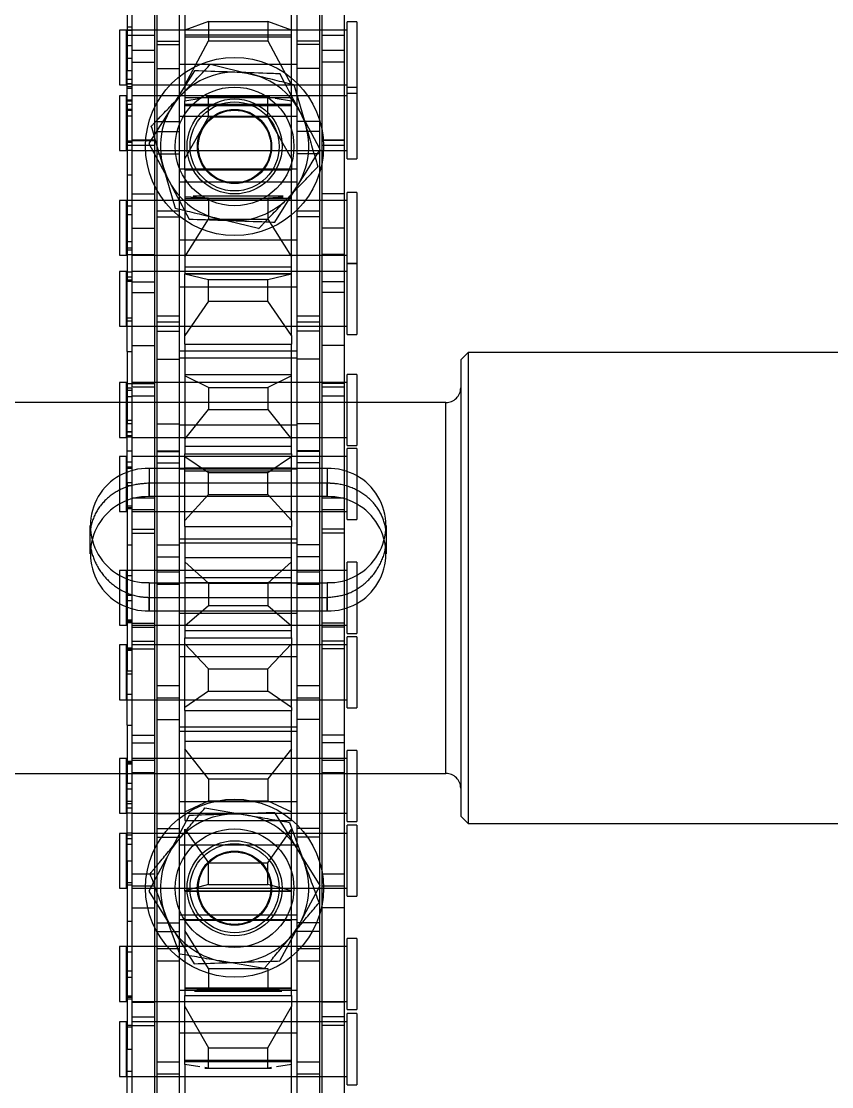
# Model space of a CAD drawing. Header units: metres. Extents: x 0 to 63075, y 0 to 44550.
# Drawn here: x 14120.7 to 14175.4, y 30878.7 to 30950.5 of the extents above; entities that cross this region are included whole.
import ezdxf

# ---------------------------------------------------------------- set-up
doc = ezdxf.new("R2010")
doc.units = ezdxf.units.M
doc.header["$LTSCALE"] = 75
doc.linetypes.add('HIDDEN2', pattern=[4.7625, 3.175, -1.5875])
for name, color, linetype in [('SDM', 7, 'Continuous'), ('SL1', 8, 'Continuous'), ('SL4', 4, 'Continuous'), ('ST1', 7, 'HIDDEN2')]:
    doc.layers.add(name, color=color, linetype=linetype)

# ---------------------------------------------------------------- blocks, each defined once
blk = doc.blocks.new('A$Cf5d57027')
at = {"layer": 'SL1'}
for radius, start, end in [(1221.5, 121.074746, 67.294357), (1158, 122.987753, 69.370009), (1150, 123.246853, 69.219881)]:
    blk.add_arc((6187.34, 9148.648), radius, start, end, dxfattribs=at)
blk = doc.blocks.new('A$Ca53c419a')
at = {"layer": 'SL4'}
for p, q in [((4491.285, 467.01), (4488.834, 465.486)), ((4541.68, 467.01), (4539.13, 465.656)), ((4496.378, 464.289), (4493.831, 465.65)), ((4546.574, 463.948), (4544.127, 465.479)), ((4486.572, 458.191), (4489.119, 456.83)), ((4536.376, 458.532), (4538.823, 457.001)), ((4491.665, 455.47), (4494.116, 456.994)), ((4541.27, 455.47), (4543.82, 456.824))]:
    blk.add_line(p, q, dxfattribs=at)
for centre, start, end in [((4491.475, 461.24), 61.88136, 121.88136), ((4541.475, 461.24), 57.96809, 117.96809), ((4491.475, 461.24), 121.88136, 181.88136), ((4491.475, 461.24), 1.88136, 61.88136), ((4541.475, 461.24), 117.96809, 177.96809), ((4541.475, 461.24), 357.96809, 57.96809), ((4491.475, 461.24), 181.88136, 241.88136), ((4491.475, 461.24), 301.88136, 1.88136), ((4541.475, 461.24), 177.96809, 237.96809), ((4541.475, 461.24), 297.96809, 357.96809), ((4491.475, 461.24), 241.88136, 301.88136), ((4541.475, 461.24), 237.96809, 297.96809)]:
    blk.add_arc(centre, 5, start, end, dxfattribs=at)
for points, knots in [([(4493.831, 465.65), (4493.771, 465.682), (4492.911, 466.142), (4492.069, 466.592), (4491.285, 467.01)], [0, 0, 0, 0, 0.070201, 1, 1, 1, 1]), ([(4544.127, 465.479), (4544.069, 465.515), (4543.243, 466.032), (4542.433, 466.539), (4541.68, 467.01)], [0, 0, 0, 0, 0.070201, 1, 1, 1, 1]), ([(4488.834, 465.486), (4488.776, 465.45), (4487.948, 464.935), (4487.137, 464.43), (4486.383, 463.961)], [0, 0, 0, 0, 0.0702006, 1, 1, 1, 1]), ([(4539.13, 465.656), (4539.07, 465.624), (4538.209, 465.167), (4537.365, 464.719), (4536.58, 464.302)], [0, 0, 0, 0, 0.070201, 1, 1, 1, 1]), ([(4486.383, 463.961), (4486.407, 463.23), (4486.438, 462.278), (4486.47, 461.302), (4486.478, 461.076)], [0, 0, 0, 0, 0.768151, 1, 1, 1, 1]), ([(4496.472, 461.404), (4496.465, 461.63), (4496.433, 462.607), (4496.402, 463.558), (4496.378, 464.289)], [0, 0, 0, 0, 0.231849, 1, 1, 1, 1]), ([(4536.58, 464.302), (4536.555, 463.571), (4536.521, 462.62), (4536.486, 461.644), (4536.478, 461.417)], [0, 0, 0, 0, 0.768151, 1, 1, 1, 1]), ([(4546.472, 461.063), (4546.48, 461.289), (4546.515, 462.265), (4546.548, 463.217), (4546.574, 463.948)], [0, 0, 0, 0, 0.231849, 1, 1, 1, 1]), ([(4486.478, 461.076), (4486.503, 460.305), (4486.535, 459.328), (4486.566, 458.389), (4486.572, 458.191)], [0, 0, 0, 0, 0.788999, 1, 1, 1, 1]), ([(4496.567, 458.519), (4496.561, 458.717), (4496.53, 459.657), (4496.498, 460.633), (4496.472, 461.404)], [0, 0, 0, 0, 0.211001, 1, 1, 1, 1]), ([(4536.478, 461.417), (4536.451, 460.647), (4536.416, 459.67), (4536.383, 458.731), (4536.376, 458.532)], [0, 0, 0, 0, 0.788999, 1, 1, 1, 1]), ([(4546.37, 458.178), (4546.377, 458.376), (4546.41, 459.315), (4546.445, 460.292), (4546.472, 461.063)], [0, 0, 0, 0, 0.2110008, 1, 1, 1, 1]), ([(4494.116, 456.994), (4494.174, 457.03), (4495.002, 457.545), (4495.813, 458.05), (4496.567, 458.519)], [0, 0, 0, 0, 0.070201, 1, 1, 1, 1]), ([(4543.82, 456.824), (4543.88, 456.856), (4544.741, 457.313), (4545.585, 457.761), (4546.37, 458.178)], [0, 0, 0, 0, 0.070201, 1, 1, 1, 1]), ([(4489.119, 456.83), (4489.179, 456.798), (4490.039, 456.338), (4490.881, 455.888), (4491.665, 455.47)], [0, 0, 0, 0, 0.070201, 1, 1, 1, 1]), ([(4538.823, 457.001), (4538.881, 456.965), (4539.707, 456.448), (4540.517, 455.941), (4541.27, 455.47)], [0, 0, 0, 0, 0.070201, 1, 1, 1, 1])]:
    blk.add_open_spline(points, degree=3, knots=knots, dxfattribs=at)
at = {"layer": 'ST1'}
for p, q in [((4499.213, 534.605), (4499.213, 447)), ((4524.213, 447), (4524.213, 534.605)), ((4515.107, 471), (4514.02, 471)), ((4515.921, 471), (4514.02, 471)), ((4482.472, 469), (4478.782, 469)), ((4478.782, 469), (4478.782, 468.526)), ((4482.472, 468.526), (4482.472, 469)), ((4483.848, 469), (4483.845, 469)), ((4483.845, 469), (4483.845, 468.526)), ((4487.535, 469), (4483.848, 469)), ((4487.535, 468.526), (4487.535, 469)), ((4495.172, 469), (4491.482, 469)), ((4491.482, 469), (4491.482, 468.526)), ((4495.172, 468.526), (4495.172, 469)), ((4496.526, 469), (4496.523, 469)), ((4496.523, 469), (4496.523, 468.526)), ((4500.213, 469), (4496.526, 469)), ((4500.213, 468.526), (4500.213, 469)), ((4507.872, 469), (4504.182, 469)), ((4504.182, 469), (4504.182, 468.526)), ((4507.872, 468.526), (4507.872, 469)), ((4509.209, 469), (4509.206, 469)), ((4509.206, 469), (4509.206, 468.526)), ((4512.896, 469), (4509.209, 469)), ((4512.896, 468.526), (4512.896, 469)), ((4520.568, 469), (4516.878, 469)), ((4516.878, 469), (4516.878, 468.526)), ((4520.568, 468.526), (4520.568, 469)), ((4525.555, 469), (4521.865, 469)), ((4521.865, 469), (4521.865, 468.526)), ((4525.555, 468.526), (4525.555, 469)), ((4533.042, 469), (4529.352, 469)), ((4529.352, 469), (4529.352, 468.526)), ((4533.042, 468.526), (4533.042, 469)), ((4537.828, 469), (4534.138, 469)), ((4534.138, 469), (4534.138, 468.526)), ((4537.828, 468.526), (4537.828, 469)), ((4544.89, 469), (4541.2, 469)), ((4541.2, 469), (4541.2, 468.526)), ((4544.89, 468.526), (4544.89, 469)), ((4549.322, 469), (4545.632, 469)), ((4545.632, 469), (4545.632, 468.526)), ((4549.322, 468.526), (4549.322, 469)), ((4477.075, 468.489), (4480.627, 468.489)), ((4478.782, 468.526), (4482.472, 468.526)), ((4478.782, 468.489), (4478.782, 466.637)), ((4479.151, 468.526), (4479.151, 468.157)), ((4480.627, 468.489), (4480.627, 468.157)), ((4493.327, 468.489), (4480.627, 468.489)), ((4482.103, 468.157), (4482.103, 468.526)), ((4482.246, 468.489), (4482.246, 468.157)), ((4483.845, 468.526), (4487.535, 468.526)), ((4484.022, 468.489), (4484.022, 468.157)), ((4484.125, 468.489), (4484.125, 468.157)), ((4484.214, 468.526), (4484.214, 468.157)), ((4485.482, 468.489), (4485.482, 468.157)), ((4485.898, 468.489), (4485.898, 468.157)), ((4487.166, 468.157), (4487.166, 468.526)), ((4487.535, 466.637), (4487.535, 468.489)), ((4489.242, 468.157), (4489.242, 468.489)), ((4491.482, 468.526), (4495.172, 468.526)), ((4491.708, 468.489), (4491.708, 468.157)), ((4491.851, 468.526), (4491.851, 468.157)), ((4493.327, 468.489), (4493.327, 468.157)), ((4493.327, 468.489), (4496.558, 468.489)), ((4494.434, 468.489), (4494.434, 468.157)), ((4494.803, 468.157), (4494.803, 468.526)), ((4495.065, 468.489), (4495.065, 468.157)), ((4495.218, 468.489), (4495.218, 468.157)), ((4496.523, 468.526), (4500.213, 468.526)), ((4496.558, 468.489), (4496.558, 468.157)), ((4496.558, 468.489), (4498.552, 468.489)), ((4496.892, 468.526), (4496.892, 468.157)), ((4497.186, 468.489), (4497.186, 468.157)), ((4497.339, 468.489), (4497.339, 468.157)), ((4498.184, 468.489), (4498.184, 468.157)), ((4498.552, 468.489), (4498.552, 468.157)), ((4502.475, 468.489), (4498.552, 468.489)), ((4499.844, 468.157), (4499.844, 468.526)), ((4499.939, 468.489), (4499.939, 468.157)), ((4500.031, 468.489), (4500.031, 468.157)), ((4502.475, 468.489), (4506.125, 468.489)), ((4502.475, 468.489), (4502.475, 468.157)), ((4504.182, 468.526), (4507.872, 468.526)), ((4504.182, 468.489), (4504.182, 466.637)), ((4504.551, 468.526), (4504.551, 468.157)), ((4505.93, 468.489), (4505.93, 468.157)), ((4506.125, 468.489), (4506.125, 468.157)), ((4518.82, 468.489), (4506.125, 468.489)), ((4507.503, 468.157), (4507.503, 468.526)), ((4507.622, 468.489), (4507.622, 468.157)), ((4507.67, 468.489), (4507.67, 468.157)), ((4509.206, 468.526), (4512.896, 468.526)), ((4509.388, 468.489), (4509.388, 468.157)), ((4509.48, 468.489), (4509.48, 468.157)), ((4509.575, 468.526), (4509.575, 468.157)), ((4510.867, 468.489), (4510.867, 468.157)), ((4511.235, 468.489), (4511.235, 468.157)), ((4512.527, 468.157), (4512.527, 468.526)), ((4512.896, 466.637), (4512.896, 468.489)), ((4514.603, 468.157), (4514.603, 468.489)), ((4516.878, 468.526), (4520.568, 468.526)), ((4517.08, 468.489), (4517.08, 468.157)), ((4517.129, 468.489), (4517.129, 468.157)), ((4517.247, 468.526), (4517.247, 468.157)), ((4518.625, 468.489), (4518.625, 468.157)), ((4518.82, 468.489), (4518.82, 468.157)), ((4518.82, 468.489), (4521.993, 468.489)), ((4519.789, 468.489), (4519.789, 468.157)), ((4519.87, 468.489), (4519.87, 468.157)), ((4520.199, 468.157), (4520.199, 468.526)), ((4520.208, 468.489), (4520.208, 468.157)), ((4520.967, 468.489), (4520.967, 468.157)), ((4521.865, 468.526), (4525.493, 468.526)), ((4521.912, 468.489), (4521.912, 468.157)), ((4521.993, 468.489), (4521.993, 468.157)), ((4521.993, 468.489), (4522.797, 468.489)), ((4522.234, 468.526), (4522.234, 468.157)), ((4522.261, 468.489), (4522.261, 468.157)), ((4522.797, 468.489), (4522.797, 468.157)), ((4527.645, 468.489), (4522.797, 468.489)), ((4523.02, 468.489), (4523.02, 468.157)), ((4524.623, 468.489), (4524.623, 468.157)), ((4525.047, 468.489), (4525.047, 468.157)), ((4525.186, 468.157), (4525.186, 468.526)), ((4525.493, 468.526), (4525.555, 468.526)), ((4525.502, 468.489), (4525.502, 468.157)), ((4527.645, 468.489), (4532.476, 468.489)), ((4527.645, 468.489), (4527.645, 468.157)), ((4529.352, 468.526), (4533.042, 468.526)), ((4529.352, 468.489), (4529.352, 466.637)), ((4529.721, 468.526), (4529.721, 468.157)), ((4529.918, 468.489), (4529.918, 468.157)), ((4532.389, 468.489), (4532.389, 468.157)), ((4532.476, 468.489), (4532.476, 468.157)), ((4544.324, 468.489), (4532.476, 468.489)), ((4532.673, 468.157), (4532.673, 468.526)), ((4533.026, 468.489), (4533.026, 468.157)), ((4534.138, 468.526), (4537.766, 468.526)), ((4534.191, 468.489), (4534.191, 468.157)), ((4534.507, 468.526), (4534.507, 468.157)), ((4534.646, 468.489), (4534.646, 468.157)), ((4535.07, 468.489), (4535.07, 468.157)), ((4536.896, 468.489), (4536.896, 468.157)), ((4537.459, 468.157), (4537.459, 468.526)), ((4537.766, 468.526), (4537.828, 468.526)), ((4537.828, 466.637), (4537.828, 468.489)), ((4539.535, 468.157), (4539.535, 468.489)), ((4541.2, 468.526), (4544.89, 468.526)), ((4541.216, 468.489), (4541.216, 468.157)), ((4541.569, 468.526), (4541.569, 468.157)), ((4541.766, 468.489), (4541.766, 468.157)), ((4541.853, 468.489), (4541.853, 468.157)), ((4543.546, 468.489), (4543.546, 468.157)), ((4543.925, 468.489), (4543.925, 468.157)), ((4543.989, 468.489), (4543.989, 468.157)), ((4544.324, 468.489), (4544.324, 468.157)), ((4544.324, 468.489), (4546.59, 468.489)), ((4544.521, 468.157), (4544.521, 468.526)), ((4544.609, 468.489), (4544.609, 468.157)), ((4545.416, 468.489), (4545.416, 468.157)), ((4545.527, 468.489), (4545.527, 468.157)), ((4545.632, 468.526), (4548.979, 468.526)), ((4545.702, 468.489), (4545.702, 468.157)), ((4545.719, 468.489), (4545.719, 468.157)), ((4546.001, 468.526), (4546.001, 468.157)), ((4546.59, 468.489), (4546.59, 468.157)), ((4550.334, 468.489), (4546.59, 468.489)), ((4547.431, 468.489), (4547.431, 468.157)), ((4548.282, 468.489), (4548.282, 468.157)), ((4548.953, 468.157), (4548.953, 468.526)), ((4548.979, 468.526), (4549.322, 468.526)), ((4549.309, 468.489), (4549.309, 468.157)), ((4549.322, 466.637), (4549.322, 468.489)), ((4549.538, 468.489), (4549.538, 468.157)), ((4483.802, 468.157), (4474.707, 468.157)), ((4478.782, 468.157), (4478.782, 453.659)), ((4482.228, 468.157), (4482.228, 466.637)), ((4482.472, 466.637), (4482.472, 468.157)), ((4482.472, 453.659), (4482.472, 468.157)), ((4482.812, 468.157), (4482.812, 466.637)), ((4483.802, 468.157), (4483.802, 466.637)), ((4490.152, 468.157), (4483.802, 468.157)), ((4483.845, 468.157), (4483.845, 466.637)), ((4483.845, 468.157), (4483.845, 453.659)), ((4487.535, 453.659), (4487.535, 468.157)), ((4490.152, 468.157), (4490.152, 466.637)), ((4499.247, 468.157), (4490.152, 468.157)), ((4491.482, 468.157), (4491.482, 466.637)), ((4491.482, 468.157), (4491.482, 453.659)), ((4491.61, 466.637), (4491.61, 468.157)), ((4492.448, 468.157), (4492.448, 466.637)), ((4495.172, 466.637), (4495.172, 468.157)), ((4495.172, 453.659), (4495.172, 468.157)), ((4496.523, 468.157), (4496.523, 466.637)), ((4496.523, 468.157), (4496.523, 453.659)), ((4500.211, 468.157), (4499.247, 468.157)), ((4499.247, 466.637), (4499.247, 468.157)), ((4509.338, 468.157), (4500.107, 468.157)), ((4500.107, 468.157), (4500.107, 466.637)), ((4500.213, 466.637), (4500.213, 468.157)), ((4500.213, 453.659), (4500.213, 468.157)), ((4501.28, 468.157), (4501.28, 466.637)), ((4501.797, 468.157), (4501.797, 466.637)), ((4504.182, 468.157), (4504.182, 453.659)), ((4507.622, 468.157), (4507.622, 466.637)), ((4507.872, 466.637), (4507.872, 468.157)), ((4507.872, 453.659), (4507.872, 468.157)), ((4508.139, 468.157), (4508.139, 466.637)), ((4509.064, 468.157), (4509.064, 466.637)), ((4509.206, 468.157), (4509.206, 466.637)), ((4509.206, 468.157), (4509.206, 453.659)), ((4509.338, 468.157), (4509.338, 466.637)), ((4515.686, 468.157), (4509.338, 468.157)), ((4512.896, 453.659), (4512.896, 468.157)), ((4515.412, 468.157), (4515.412, 466.637)), ((4515.686, 468.157), (4515.686, 466.637)), ((4524.643, 468.157), (4515.686, 468.157)), ((4516.878, 468.157), (4516.878, 466.637)), ((4516.878, 468.157), (4516.878, 453.659)), ((4516.971, 466.637), (4516.971, 468.157)), ((4517.79, 468.157), (4517.79, 466.637)), ((4520.568, 466.637), (4520.568, 468.157)), ((4520.568, 453.659), (4520.568, 468.157)), ((4521.865, 468.157), (4521.865, 466.637)), ((4521.865, 468.157), (4521.865, 453.659)), ((4525.186, 468.157), (4524.643, 468.157)), ((4524.643, 466.637), (4524.643, 468.157)), ((4535.958, 468.157), (4525.277, 468.157)), ((4525.277, 468.157), (4525.277, 466.637)), ((4525.494, 468.157), (4525.494, 466.637)), ((4525.555, 466.637), (4525.555, 468.157)), ((4525.555, 453.659), (4525.555, 468.157)), ((4528.063, 468.157), (4528.063, 466.637)), ((4529.352, 468.157), (4529.352, 453.659)), ((4531.631, 468.157), (4531.631, 466.637)), ((4532.359, 468.157), (4532.359, 466.637)), ((4533.042, 466.637), (4533.042, 468.157)), ((4533.042, 453.659), (4533.042, 468.157)), ((4534.138, 468.157), (4534.138, 466.637)), ((4534.138, 468.157), (4534.138, 453.659)), ((4534.199, 468.157), (4534.199, 466.637)), ((4535.958, 468.157), (4535.958, 466.637)), ((4541.882, 468.157), (4535.958, 468.157)), ((4537.828, 453.659), (4537.828, 468.157)), ((4538.283, 468.157), (4538.283, 466.637)), ((4541.2, 468.157), (4541.2, 466.637)), ((4541.2, 468.157), (4541.2, 453.659)), ((4541.557, 468.157), (4541.557, 466.637)), ((4541.882, 468.157), (4541.882, 466.637)), ((4548.965, 468.157), (4541.882, 468.157)), ((4541.903, 466.637), (4541.903, 468.157)), ((4544.89, 466.637), (4544.89, 468.157)), ((4544.89, 453.659), (4544.89, 468.157)), ((4545.632, 468.157), (4545.632, 466.637)), ((4545.632, 468.157), (4545.632, 453.659)), ((4547.164, 468.157), (4547.164, 466.637)), ((4547.966, 468.157), (4547.966, 466.637)), ((4548.965, 466.637), (4548.965, 468.157)), ((4559.579, 468.157), (4548.979, 468.157)), ((4549.322, 453.659), (4549.322, 468.157)), ((4510.171, 467), (4511.078, 467)), ((4510.171, 467), (4510.171, 455)), ((4512.071, 467), (4510.171, 467)), ((4511.078, 467), (4511.078, 455)), ((4512.071, 467), (4512.071, 455)), ((4517.87, 467), (4518.778, 467)), ((4517.87, 455), (4517.87, 467)), ((4519.771, 467), (4517.87, 467)), ((4518.778, 455), (4518.778, 467)), ((4519.771, 455), (4519.771, 467)), ((4483.802, 466.637), (4474.707, 466.637)), ((4486.547, 466.485), (4477.452, 466.485)), ((4478.782, 466.485), (4478.782, 464.965)), ((4478.932, 464.965), (4478.932, 466.485)), ((4479.77, 466.485), (4479.77, 464.965)), ((4482.472, 464.965), (4482.472, 466.485)), ((4490.152, 466.637), (4483.802, 466.637)), ((4483.845, 466.485), (4483.845, 464.965)), ((4487.407, 466.485), (4486.547, 466.485)), ((4486.547, 464.965), (4486.547, 466.485)), ((4496.502, 466.485), (4487.407, 466.485)), ((4487.407, 466.485), (4487.407, 464.965)), ((4487.535, 464.965), (4487.535, 466.485)), ((4488.567, 466.485), (4488.567, 464.965)), ((4489.152, 466.485), (4489.152, 464.965)), ((4499.247, 466.637), (4490.152, 466.637)), ((4491.482, 466.485), (4491.482, 464.965)), ((4494.906, 466.485), (4494.906, 464.965)), ((4495.172, 464.965), (4495.172, 466.485)), ((4495.491, 466.485), (4495.491, 464.965)), ((4496.502, 466.485), (4496.502, 464.965)), ((4502.852, 466.485), (4496.502, 466.485)), ((4496.523, 466.485), (4496.523, 464.965)), ((4500.107, 466.637), (4499.247, 466.637)), ((4509.338, 466.637), (4500.107, 466.637)), ((4500.213, 464.965), (4500.213, 466.485)), ((4502.852, 466.485), (4502.852, 464.965)), ((4511.947, 466.485), (4502.852, 466.485)), ((4504.182, 466.485), (4504.182, 464.965)), ((4504.288, 464.965), (4504.288, 466.485)), ((4505.131, 466.485), (4505.131, 464.965)), ((4507.872, 464.965), (4507.872, 466.485)), ((4509.206, 466.485), (4509.206, 464.965)), ((4515.686, 466.637), (4509.338, 466.637)), ((4512.803, 466.485), (4511.947, 466.485)), ((4511.947, 464.965), (4511.947, 466.485)), ((4522.779, 466.485), (4512.803, 466.485)), ((4512.803, 466.485), (4512.803, 464.965)), ((4512.896, 464.965), (4512.896, 466.485)), ((4513.814, 466.485), (4513.814, 464.965)), ((4514.617, 466.485), (4514.617, 464.965)), ((4524.643, 466.637), (4515.686, 466.637)), ((4516.878, 466.485), (4516.878, 464.965)), ((4520.144, 466.485), (4520.144, 464.965)), ((4520.568, 464.965), (4520.568, 466.485)), ((4520.903, 466.485), (4520.903, 464.965)), ((4520.947, 466.485), (4520.947, 464.965)), ((4521.865, 466.485), (4521.865, 464.965)), ((4522.779, 466.485), (4522.779, 464.965)), ((4529.016, 466.485), (4522.779, 466.485)), ((4525.277, 466.637), (4524.643, 466.637)), ((4535.958, 466.637), (4525.277, 466.637)), ((4525.555, 464.965), (4525.555, 466.485)), ((4527.14, 466.485), (4527.14, 464.965)), ((4529.016, 466.485), (4529.016, 464.965)), ((4537.117, 466.485), (4529.016, 466.485)), ((4529.352, 466.485), (4529.352, 464.965)), ((4529.63, 464.965), (4529.63, 466.485)), ((4530.063, 466.485), (4530.063, 464.965)), ((4533.042, 464.965), (4533.042, 466.485)), ((4534.138, 466.485), (4534.138, 464.965)), ((4541.882, 466.637), (4535.958, 466.637)), ((4536.731, 466.485), (4536.731, 464.965)), ((4537.117, 464.965), (4537.117, 466.485)), ((4548.358, 466.485), (4537.125, 466.485)), ((4537.125, 466.485), (4537.125, 464.965)), ((4537.828, 464.965), (4537.828, 466.485)), ((4540.983, 466.485), (4540.983, 464.965)), ((4541.2, 466.485), (4541.2, 464.965)), ((4548.965, 466.637), (4541.882, 466.637)), ((4542.478, 466.485), (4542.478, 464.965)), ((4543.152, 466.485), (4543.152, 464.965)), ((4544.89, 464.965), (4544.89, 466.485)), ((4545.632, 466.485), (4545.632, 464.965)), ((4546.729, 466.485), (4546.729, 464.965)), ((4548.358, 466.485), (4548.358, 464.965)), ((4553.778, 466.485), (4548.358, 466.485)), ((4548.573, 466.485), (4548.573, 464.965)), ((4559.579, 466.637), (4548.965, 466.637)), ((4549.322, 464.965), (4549.322, 466.485)), ((4487.037, 464.933), (4489.746, 465.931)), ((4537.299, 465.227), (4540.07, 466.038)), ((4486.547, 464.965), (4477.452, 464.965)), ((4478.782, 464.965), (4478.782, 457.035)), ((4481.73, 464.965), (4481.73, 457.035)), ((4482.472, 457.035), (4482.472, 464.965)), ((4483.845, 464.965), (4483.845, 457.035)), ((4484.587, 457.035), (4484.587, 464.965)), ((4487.407, 464.965), (4486.547, 464.965)), ((4496.502, 464.965), (4487.407, 464.965)), ((4487.535, 457.035), (4487.535, 464.965)), ((4489.367, 464.965), (4489.367, 457.035)), ((4489.65, 457.035), (4489.65, 464.965)), ((4491.482, 464.965), (4491.482, 457.035)), ((4494.408, 464.965), (4494.408, 457.035)), ((4495.172, 457.035), (4495.172, 464.965)), ((4502.852, 464.965), (4496.502, 464.965)), ((4496.523, 464.965), (4496.523, 457.035)), ((4497.287, 457.035), (4497.287, 464.965)), ((4500.213, 457.035), (4500.213, 464.965)), ((4502.067, 464.965), (4502.067, 457.035)), ((4502.328, 457.035), (4502.328, 464.965)), ((4511.947, 464.965), (4502.852, 464.965)), ((4504.182, 464.965), (4504.182, 457.035)), ((4507.091, 464.965), (4507.091, 457.035)), ((4507.872, 457.035), (4507.872, 464.965)), ((4509.206, 464.965), (4509.206, 457.035)), ((4509.987, 457.035), (4509.987, 464.965)), ((4512.89, 464.965), (4511.947, 464.965)), ((4522.779, 464.965), (4512.803, 464.965)), ((4512.896, 457.035), (4512.896, 464.965)), ((4514.763, 464.965), (4514.763, 457.035)), ((4515.011, 457.035), (4515.011, 464.965)), ((4516.878, 464.965), (4516.878, 457.035)), ((4519.75, 464.965), (4519.75, 457.035)), ((4520.568, 457.035), (4520.568, 464.965)), ((4521.865, 464.965), (4521.865, 457.035)), ((4522.683, 457.035), (4522.683, 464.965)), ((4529.016, 464.965), (4522.779, 464.965)), ((4525.555, 457.035), (4525.555, 464.965)), ((4527.237, 464.965), (4527.237, 457.035)), ((4527.67, 457.035), (4527.67, 464.965)), ((4537.117, 464.965), (4529.016, 464.965)), ((4529.352, 464.965), (4529.352, 457.035)), ((4532.023, 464.965), (4532.023, 457.035)), ((4533.042, 457.035), (4533.042, 464.965)), ((4534.138, 464.965), (4534.138, 457.035)), ((4535.157, 457.035), (4535.157, 464.965)), ((4548.358, 464.965), (4537.125, 464.965)), ((4537.828, 457.035), (4537.828, 464.965)), ((4539.085, 464.965), (4539.085, 457.035)), ((4539.943, 457.035), (4539.943, 464.965)), ((4541.2, 464.965), (4541.2, 457.035)), ((4543.517, 464.965), (4543.517, 457.035)), ((4544.89, 457.035), (4544.89, 464.965)), ((4545.632, 464.965), (4545.632, 457.035)), ((4547.005, 457.035), (4547.005, 464.965)), ((4553.778, 464.965), (4548.358, 464.965)), ((4549.322, 457.035), (4549.322, 464.965)), ((4479.591, 464.6), (4473.329, 464.6)), ((4479.441, 463.592), (4479.591, 464.6)), ((4479.591, 464.6), (4483.495, 464.6)), ((4479.801, 464.6), (4479.801, 457.4)), ((4479.868, 457.4), (4479.868, 464.6)), ((4483.495, 464.6), (4480.707, 463)), ((4483.495, 464.6), (4484.246, 464.6)), ((4484.246, 464.6), (4484.246, 457.4)), ((4491.287, 464.6), (4484.246, 464.6)), ((4484.535, 463.936), (4484.535, 458.064)), ((4484.594, 464.6), (4484.653, 463)), ((4484.714, 464.6), (4484.714, 457.4)), ((4484.736, 457.4), (4484.736, 464.6)), ((4486.054, 463), (4488.631, 464.6)), ((4489.31, 464.6), (4489.31, 457.4)), ((4491.287, 464.6), (4491.293, 464.6)), ((4491.287, 464.6), (4491.287, 457.4)), ((4491.735, 463), (4491.293, 464.6)), ((4491.293, 464.6), (4495.465, 464.6)), ((4491.296, 464.6), (4491.296, 457.4)), ((4495.465, 464.6), (4493.183, 463)), ((4496.046, 464.6), (4496.046, 457.4)), ((4503.447, 464.6), (4496.046, 464.6)), ((4496.542, 464.6), (4496.542, 457.4)), ((4496.631, 464.6), (4497.367, 463)), ((4498.841, 463), (4500.877, 464.6)), ((4499.213, 464.6), (4499.213, 457.4)), ((4501.378, 464.6), (4501.378, 457.4)), ((4503.447, 464.6), (4503.447, 457.4)), ((4503.447, 464.6), (4503.652, 464.6)), ((4504.76, 463), (4503.652, 464.6)), ((4503.652, 464.6), (4507.957, 464.6)), ((4507.957, 464.6), (4506.255, 463)), ((4507.957, 464.6), (4508.349, 464.6)), ((4508.349, 464.6), (4508.349, 457.4)), ((4515.864, 464.6), (4508.349, 464.6)), ((4508.858, 464.6), (4508.858, 457.4)), ((4509.152, 464.6), (4510.542, 463)), ((4511.078, 464.6), (4511.078, 457.4)), ((4512.042, 463), (4513.472, 464.6)), ((4512.085, 464.6), (4512.085, 457.4)), ((4512.393, 457.4), (4512.393, 464.6)), ((4513.778, 464.6), (4513.778, 457.4)), ((4515.864, 464.6), (4515.864, 457.4)), ((4515.864, 464.6), (4516.269, 464.6)), ((4518.009, 463), (4516.269, 464.6)), ((4516.269, 464.6), (4520.57, 464.6)), ((4518.778, 457.4), (4518.778, 464.6)), ((4520.57, 464.6), (4519.502, 463)), ((4519.612, 464.6), (4519.612, 457.4)), ((4519.784, 457.4), (4519.784, 464.6)), ((4519.794, 457.4), (4519.794, 464.6)), ((4520.57, 464.6), (4520.761, 464.6)), ((4520.761, 464.6), (4520.761, 457.4)), ((4528.147, 464.6), (4520.761, 464.6)), ((4521.266, 464.6), (4521.266, 457.4)), ((4521.755, 464.6), (4523.754, 463)), ((4524.213, 457.4), (4524.213, 464.6)), ((4525.232, 463), (4526.01, 464.6)), ((4526.112, 464.6), (4526.112, 457.4)), ((4528.147, 464.6), (4528.147, 457.4)), ((4528.147, 464.6), (4528.74, 464.6)), ((4531.055, 463), (4528.74, 464.6)), ((4528.74, 464.6), (4532.898, 464.6)), ((4532.898, 464.6), (4532.499, 463)), ((4532.882, 464.6), (4532.882, 457.4)), ((4532.898, 464.6), (4532.9, 464.6)), ((4539.902, 464.6), (4532.9, 464.6)), ((4532.9, 457.4), (4532.9, 464.6)), ((4533.366, 464.6), (4533.366, 457.4)), ((4534.035, 464.6), (4536.58, 463)), ((4537.965, 464.6), (4537.965, 457.4)), ((4537.982, 464.6), (4537.982, 457.4)), ((4537.987, 463), (4538.089, 464.6)), ((4538.132, 457.964), (4538.132, 464.036)), ((4539.902, 464.6), (4539.902, 457.4)), ((4539.902, 464.6), (4540.663, 464.6)), ((4543.48, 463), (4540.663, 464.6)), ((4540.663, 464.6), (4544.545, 464.6)), ((4544.247, 464.6), (4544.247, 457.4)), ((4544.322, 464.6), (4544.322, 457.4)), ((4544.545, 464.6), (4544.741, 463.49)), ((4550.751, 464.6), (4544.545, 464.6)), ((4544.771, 464.6), (4544.771, 457.4)), ((4545.598, 464.6), (4548.606, 463)), ((4548.861, 464.6), (4548.861, 457.4)), ((4549.009, 464.6), (4549.009, 457.4)), ((4549.898, 463), (4549.32, 464.6)), ((4479.344, 463.246), (4479.344, 458.754)), ((4479.352, 463), (4479.389, 463.246)), ((4496.892, 463.237), (4496.403, 460.392)), ((4479.352, 463), (4479.352, 459)), ((4479.352, 463), (4480.707, 463)), ((4480.707, 463), (4480.707, 459)), ((4484.653, 463), (4484.653, 459)), ((4486.054, 463), (4484.653, 463)), ((4486.054, 463), (4486.054, 459)), ((4491.735, 463), (4493.183, 463)), ((4491.735, 463), (4491.735, 459)), ((4493.183, 463), (4493.183, 459)), ((4498.841, 463), (4497.367, 463)), ((4497.367, 463), (4497.367, 459)), ((4498.841, 463), (4498.841, 459)), ((4504.76, 463), (4506.255, 463)), ((4504.76, 463), (4504.76, 459)), ((4506.255, 463), (4506.255, 459)), ((4512.042, 463), (4510.542, 463)), ((4510.542, 463), (4510.542, 459)), ((4512.042, 463), (4512.042, 459)), ((4518.009, 463), (4519.502, 463)), ((4518.009, 463), (4518.009, 459)), ((4519.502, 463), (4519.502, 459)), ((4523.754, 463), (4523.754, 459)), ((4525.232, 463), (4523.754, 463)), ((4525.232, 463), (4525.232, 459)), ((4531.055, 463), (4531.055, 459)), ((4531.055, 463), (4532.499, 463)), ((4532.499, 463), (4532.499, 459)), ((4536.58, 463), (4536.58, 459)), ((4537.987, 463), (4536.58, 463)), ((4537.987, 463), (4537.987, 459)), ((4543.48, 463), (4543.48, 459)), ((4543.48, 463), (4544.827, 463)), ((4544.802, 463.146), (4544.827, 463)), ((4544.827, 463), (4544.827, 459)), ((4544.83, 458.854), (4544.83, 463.146)), ((4547.016, 462.863), (4546.333, 460.058)), ((4548.606, 463), (4548.606, 459)), ((4549.898, 463), (4548.606, 463)), ((4549.898, 463), (4549.898, 459)), ((4486.058, 459.243), (4486.547, 462.088)), ((4535.934, 459.617), (4536.617, 462.422)), ((4479.389, 458.754), (4479.352, 459)), ((4479.352, 459), (4480.707, 459)), ((4480.707, 459), (4483.495, 457.4)), ((4484.653, 459), (4484.594, 457.4)), ((4486.054, 459), (4484.653, 459)), ((4491.293, 457.4), (4491.735, 459)), ((4491.735, 459), (4493.183, 459)), ((4493.183, 459), (4495.465, 457.4)), ((4497.367, 459), (4496.631, 457.4)), ((4498.841, 459), (4497.367, 459)), ((4500.877, 457.4), (4498.841, 459)), ((4503.652, 457.4), (4504.76, 459)), ((4504.76, 459), (4506.255, 459)), ((4506.255, 459), (4507.957, 457.4)), ((4510.542, 459), (4509.152, 457.4)), ((4512.042, 459), (4510.542, 459)), ((4513.472, 457.4), (4512.042, 459)), ((4516.269, 457.4), (4518.009, 459)), ((4518.009, 459), (4519.502, 459)), ((4519.502, 459), (4520.57, 457.4)), ((4523.754, 459), (4521.755, 457.4)), ((4525.232, 459), (4523.754, 459)), ((4526.01, 457.4), (4525.232, 459)), ((4528.74, 457.4), (4531.055, 459)), ((4531.055, 459), (4532.499, 459)), ((4532.499, 459), (4532.898, 457.4)), ((4536.58, 459), (4534.035, 457.4)), ((4537.987, 459), (4536.58, 459)), ((4538.053, 457.964), (4537.987, 459)), ((4540.663, 457.4), (4543.48, 459)), ((4543.48, 459), (4544.827, 459)), ((4544.827, 459), (4544.802, 458.854)), ((4548.606, 459), (4545.598, 457.4)), ((4549.898, 459), (4548.606, 459)), ((4549.32, 457.4), (4549.898, 459)), ((4479.591, 457.4), (4479.441, 458.408)), ((4544.741, 458.51), (4544.545, 457.4)), ((4495.913, 457.547), (4493.204, 456.549)), ((4473.329, 457.4), (4479.591, 457.4)), ((4486.547, 457.035), (4477.452, 457.035)), ((4478.782, 457.035), (4478.782, 455.515)), ((4478.932, 455.515), (4478.932, 457.035)), ((4479.591, 457.4), (4483.495, 457.4)), ((4479.77, 457.035), (4479.77, 455.515)), ((4482.472, 455.515), (4482.472, 457.035)), ((4484.246, 457.4), (4483.495, 457.4)), ((4483.845, 457.035), (4483.845, 455.515)), ((4484.246, 457.4), (4491.287, 457.4)), ((4487.407, 457.035), (4486.547, 457.035)), ((4486.547, 455.515), (4486.547, 457.035)), ((4496.502, 457.035), (4487.407, 457.035)), ((4487.407, 457.035), (4487.407, 455.515)), ((4487.535, 455.515), (4487.535, 457.035)), ((4488.567, 455.515), (4488.567, 457.035)), ((4489.152, 455.515), (4489.152, 457.035)), ((4491.293, 457.4), (4491.287, 457.4)), ((4491.293, 457.4), (4495.465, 457.4)), ((4491.482, 457.035), (4491.482, 455.515)), ((4494.906, 455.515), (4494.906, 457.035)), ((4495.172, 455.515), (4495.172, 457.035)), ((4495.491, 455.515), (4495.491, 457.035)), ((4496.046, 457.4), (4503.447, 457.4)), ((4496.502, 455.515), (4496.502, 457.035)), ((4502.852, 457.035), (4496.502, 457.035)), ((4496.523, 457.035), (4496.523, 455.515)), ((4500.213, 455.515), (4500.213, 457.035)), ((4502.852, 455.515), (4502.852, 457.035)), ((4511.947, 457.035), (4502.852, 457.035)), ((4503.652, 457.4), (4503.447, 457.4)), ((4503.652, 457.4), (4507.957, 457.4)), ((4504.182, 457.035), (4504.182, 455.515)), ((4504.288, 455.515), (4504.288, 457.035)), ((4505.131, 457.035), (4505.131, 455.515)), ((4507.872, 455.515), (4507.872, 457.035)), ((4508.349, 457.4), (4507.957, 457.4)), ((4508.349, 457.4), (4515.864, 457.4)), ((4509.206, 457.035), (4509.206, 455.515)), ((4512.896, 457.035), (4511.947, 457.035)), ((4511.947, 455.515), (4511.947, 457.035)), ((4522.779, 457.035), (4512.803, 457.035)), ((4512.803, 457.035), (4512.803, 455.515)), ((4512.896, 455.515), (4512.896, 457.035)), ((4513.814, 455.515), (4513.814, 457.035)), ((4514.617, 455.515), (4514.617, 457.035)), ((4516.269, 457.4), (4515.864, 457.4)), ((4516.269, 457.4), (4520.57, 457.4)), ((4516.878, 457.035), (4516.878, 455.515)), ((4520.144, 455.515), (4520.144, 457.035)), ((4520.568, 455.515), (4520.568, 457.035)), ((4520.761, 457.4), (4520.57, 457.4)), ((4520.761, 457.4), (4528.147, 457.4)), ((4520.903, 455.515), (4520.903, 457.035)), ((4520.947, 455.515), (4520.947, 457.035)), ((4521.865, 457.035), (4521.865, 455.515)), ((4522.779, 455.515), (4522.779, 457.035)), ((4529.016, 457.035), (4522.779, 457.035)), ((4525.555, 455.515), (4525.555, 457.035)), ((4527.14, 455.515), (4527.14, 457.035)), ((4528.74, 457.4), (4528.147, 457.4)), ((4528.74, 457.4), (4532.898, 457.4)), ((4529.016, 455.515), (4529.016, 457.035)), ((4537.117, 457.035), (4529.016, 457.035)), ((4529.352, 457.035), (4529.352, 455.515)), ((4529.63, 455.515), (4529.63, 457.035)), ((4530.063, 457.035), (4530.063, 455.515)), ((4532.9, 457.4), (4532.898, 457.4)), ((4532.9, 457.4), (4539.902, 457.4)), ((4533.042, 455.515), (4533.042, 457.035)), ((4534.138, 457.035), (4534.138, 455.515)), ((4536.731, 455.515), (4536.731, 457.035)), ((4537.117, 455.515), (4537.117, 457.035)), ((4548.358, 457.035), (4537.125, 457.035)), ((4537.125, 457.035), (4537.125, 455.515)), ((4537.828, 455.515), (4537.828, 457.035)), ((4540.663, 457.4), (4539.902, 457.4)), ((4540.663, 457.4), (4544.545, 457.4)), ((4540.983, 455.515), (4540.983, 457.035)), ((4541.2, 457.035), (4541.2, 455.515)), ((4542.478, 455.515), (4542.478, 457.035)), ((4545.651, 457.253), (4542.88, 456.442)), ((4543.152, 455.515), (4543.152, 457.035)), ((4544.545, 457.4), (4550.751, 457.4)), ((4544.89, 455.515), (4544.89, 457.035)), ((4545.632, 457.035), (4545.632, 455.515)), ((4546.729, 455.515), (4546.729, 457.035)), ((4548.358, 455.515), (4548.358, 457.035)), ((4553.778, 457.035), (4548.358, 457.035)), ((4548.573, 455.515), (4548.573, 457.035)), ((4549.322, 455.515), (4549.322, 457.035)), ((4483.802, 455.363), (4474.707, 455.363)), ((4486.547, 455.515), (4477.452, 455.515)), ((4478.782, 455.363), (4478.782, 453.843)), ((4482.228, 453.843), (4482.228, 455.363)), ((4482.472, 453.843), (4482.472, 455.363)), ((4482.812, 453.843), (4482.812, 455.363)), ((4483.802, 453.843), (4483.802, 455.363)), ((4490.152, 455.363), (4483.802, 455.363)), ((4483.845, 455.363), (4483.845, 453.843)), ((4487.407, 455.515), (4486.547, 455.515)), ((4496.502, 455.515), (4487.407, 455.515)), ((4487.535, 453.843), (4487.535, 455.363)), ((4490.152, 453.843), (4490.152, 455.363)), ((4499.247, 455.363), (4490.152, 455.363)), ((4491.482, 455.363), (4491.482, 453.843)), ((4491.61, 453.843), (4491.61, 455.363)), ((4492.448, 455.363), (4492.448, 453.843)), ((4495.172, 453.843), (4495.172, 455.363)), ((4502.852, 455.515), (4496.502, 455.515)), ((4496.523, 455.363), (4496.523, 453.843)), ((4500.107, 455.363), (4499.247, 455.363)), ((4499.247, 453.843), (4499.247, 455.363)), ((4509.338, 455.363), (4500.107, 455.363)), ((4500.107, 455.363), (4500.107, 453.843)), ((4500.213, 453.843), (4500.213, 455.363)), ((4501.28, 453.843), (4501.28, 455.363)), ((4501.797, 453.843), (4501.797, 455.363)), ((4511.947, 455.515), (4502.852, 455.515)), ((4504.182, 455.363), (4504.182, 453.843)), ((4507.622, 453.843), (4507.622, 455.363)), ((4507.872, 453.843), (4507.872, 455.363)), ((4508.139, 453.843), (4508.139, 455.363)), ((4509.064, 453.843), (4509.064, 455.363)), ((4509.206, 455.363), (4509.206, 453.843)), ((4509.338, 453.843), (4509.338, 455.363)), ((4515.686, 455.363), (4509.338, 455.363)), ((4512.803, 455.515), (4511.947, 455.515)), ((4522.779, 455.515), (4512.803, 455.515)), ((4512.896, 453.843), (4512.896, 455.363)), ((4515.412, 453.843), (4515.412, 455.363)), ((4515.686, 453.843), (4515.686, 455.363)), ((4524.643, 455.363), (4515.686, 455.363)), ((4516.878, 455.363), (4516.878, 453.843)), ((4516.971, 453.843), (4516.971, 455.363)), ((4517.79, 455.363), (4517.79, 453.843)), ((4520.568, 453.843), (4520.568, 455.363)), ((4521.865, 455.363), (4521.865, 453.843)), ((4529.016, 455.515), (4522.779, 455.515)), ((4525.277, 455.363), (4524.643, 455.363)), ((4524.643, 453.843), (4524.643, 455.363)), ((4535.958, 455.363), (4525.277, 455.363)), ((4525.277, 455.363), (4525.277, 453.843)), ((4525.494, 453.843), (4525.494, 455.363)), ((4525.555, 453.843), (4525.555, 455.363)), ((4528.063, 453.843), (4528.063, 455.363)), ((4537.117, 455.515), (4529.016, 455.515)), ((4529.352, 455.363), (4529.352, 453.843)), ((4531.631, 453.843), (4531.631, 455.363)), ((4532.359, 453.843), (4532.359, 455.363)), ((4533.042, 453.843), (4533.042, 455.363)), ((4534.138, 455.363), (4534.138, 453.843)), ((4534.199, 453.843), (4534.199, 455.363)), ((4535.958, 453.843), (4535.958, 455.363)), ((4541.882, 455.363), (4535.958, 455.363)), ((4548.358, 455.515), (4537.125, 455.515)), ((4537.828, 453.843), (4537.828, 455.363)), ((4538.283, 453.843), (4538.283, 455.363)), ((4541.2, 455.363), (4541.2, 453.843)), ((4541.557, 455.363), (4541.557, 453.843)), ((4541.882, 453.843), (4541.882, 455.363)), ((4548.965, 455.363), (4541.882, 455.363)), ((4541.903, 453.843), (4541.903, 455.363)), ((4544.89, 453.843), (4544.89, 455.363)), ((4545.632, 455.363), (4545.632, 453.843)), ((4547.164, 453.843), (4547.164, 455.363)), ((4547.966, 455.363), (4547.966, 453.843)), ((4553.778, 455.515), (4548.358, 455.515)), ((4559.579, 455.363), (4548.965, 455.363)), ((4548.965, 453.843), (4548.965, 455.363)), ((4549.322, 453.843), (4549.322, 455.363)), ((4510.171, 455), (4511.078, 455)), ((4512.071, 455), (4510.171, 455)), ((4517.87, 455), (4518.778, 455)), ((4519.771, 455), (4517.87, 455)), ((4483.802, 453.843), (4474.707, 453.843)), ((4478.229, 453.659), (4483.026, 453.659)), ((4478.229, 453.659), (4478.229, 453)), ((4483.026, 453), (4483.026, 453.659)), ((4483.291, 453.659), (4488.088, 453.659)), ((4483.291, 453.659), (4483.291, 453)), ((4490.152, 453.843), (4483.802, 453.843)), ((4488.088, 453), (4488.088, 453.659)), ((4499.247, 453.843), (4490.152, 453.843)), ((4490.929, 453.659), (4495.726, 453.659)), ((4490.929, 453.659), (4490.929, 453)), ((4495.726, 453), (4495.726, 453.659)), ((4495.97, 453.659), (4500.767, 453.659)), ((4495.97, 453.659), (4495.97, 453)), ((4500.107, 453.843), (4499.247, 453.843)), ((4509.338, 453.843), (4500.107, 453.843)), ((4500.767, 453), (4500.767, 453.659)), ((4503.629, 453.659), (4508.426, 453.659)), ((4503.629, 453.659), (4503.629, 453)), ((4508.426, 453), (4508.426, 453.659)), ((4508.653, 453.659), (4513.45, 453.659)), ((4508.653, 453.659), (4508.653, 453)), ((4515.686, 453.843), (4509.338, 453.843)), ((4513.45, 453), (4513.45, 453.659)), ((4524.643, 453.843), (4515.686, 453.843)), ((4516.324, 453.659), (4521.121, 453.659)), ((4516.324, 453.659), (4516.324, 453)), ((4521.121, 453), (4521.121, 453.659)), ((4521.312, 453.659), (4526.109, 453.659)), ((4521.312, 453.659), (4521.312, 453)), ((4525.277, 453.843), (4524.643, 453.843)), ((4535.958, 453.843), (4525.277, 453.843)), ((4526.109, 453), (4526.109, 453.659)), ((4528.798, 453.659), (4533.595, 453.659)), ((4528.798, 453.659), (4528.798, 453)), ((4533.585, 453.659), (4533.585, 453)), ((4533.595, 453.659), (4538.382, 453.659)), ((4533.595, 453), (4533.595, 453.659)), ((4541.882, 453.843), (4535.958, 453.843)), ((4538.382, 453), (4538.382, 453.659)), ((4540.646, 453.659), (4545.443, 453.659)), ((4540.646, 453.659), (4540.646, 453)), ((4548.965, 453.843), (4541.882, 453.843)), ((4545.078, 453.659), (4545.078, 453)), ((4545.443, 453.659), (4549.875, 453.659)), ((4545.443, 453), (4545.443, 453.659)), ((4559.579, 453.843), (4548.965, 453.843)), ((4549.875, 453), (4549.875, 453.659)), ((4483.026, 453), (4478.229, 453)), ((4483.295, 453), (4483.291, 453)), ((4488.088, 453), (4483.295, 453)), ((4495.726, 453), (4490.929, 453)), ((4495.973, 453), (4495.97, 453)), ((4500.767, 453), (4495.973, 453)), ((4508.426, 453), (4503.629, 453)), ((4508.656, 453), (4508.653, 453)), ((4513.45, 453), (4508.656, 453)), ((4521.121, 453), (4516.324, 453)), ((4526.109, 453), (4521.312, 453)), ((4533.595, 453), (4528.798, 453)), ((4538.382, 453), (4533.595, 453)), ((4545.443, 453), (4540.646, 453)), ((4549.875, 453), (4545.443, 453)), ((4514.02, 451), (4515.107, 451)), ((4514.02, 451), (4515.921, 451)), ((4499.215, 447), (4524.186, 447)), ((4496.338, 446), (4495.838, 445.5)), ((4527.088, 446), (4496.338, 446)), ((4527.588, 445.5), (4527.088, 446)), ((4527.588, 445.5), (4495.838, 445.5)), ((4495.838, 445.5), (4495.838, 256.5)), ((4527.588, 256.5), (4527.588, 445.5))]:
    blk.add_line(p, q, dxfattribs=at)
for centre, radius in [((4491.475, 461.24), 6), ((4541.475, 461.24), 6), ((4491.475, 461.24), 4), ((4541.475, 461.24), 4), ((4491.475, 461.24), 3.2), ((4491.475, 461.24), 3), ((4541.475, 461.24), 3.2), ((4541.475, 461.24), 3), ((4491.475, 461.24), 2.5), ((4491.475, 461.24), 2.445), ((4541.475, 461.24), 2.5), ((4541.475, 461.24), 2.446)]:
    blk.add_circle(centre, radius, dxfattribs=at)
for centre, radius, start, end in [((4514.02, 467.107), 3.851, 358.40899, 181.59101), ((4515.921, 467.107), 3.851, 358.40899, 181.59101), ((4514.02, 454.893), 3.851, 178.40899, 1.59101), ((4515.921, 454.893), 3.851, 178.40899, 1.59101), ((4498.213, 447), 1, 270, 0), ((4525.213, 447), 1, 180, 270)]:
    blk.add_arc(centre, radius, start, end, dxfattribs=at)
for points, knots in [([(4518.778, 467), (4518.741, 467.437), (4518.669, 468.31), (4518.098, 469.48), (4517.221, 470.401), (4516.06, 470.954), (4514.766, 471.057), (4513.502, 470.724), (4512.38, 470.004), (4511.519, 468.944), (4511.121, 467.869), (4511.088, 467.206), (4511.078, 467)], [0, 0, 0, 0, 0.1035722, 0.207012, 0.3138437, 0.4231698, 0.5289404, 0.6309135, 0.7342076, 0.8420021, 0.9510552, 1, 1, 1, 1]), ([(4489.746, 465.931), (4489.81, 465.955), (4490.724, 466.292), (4491.621, 466.623), (4492.454, 466.93)], [0, 0, 0, 0, 0.070201, 1, 1, 1, 1]), ([(4492.454, 466.93), (4492.64, 466.775), (4493.364, 466.173), (4494.115, 465.548), (4494.673, 465.083)], [0, 0, 0, 0, 0.257551, 1, 1, 1, 1]), ([(4540.07, 466.038), (4540.135, 466.058), (4541.071, 466.332), (4541.988, 466.6), (4542.84, 466.85)], [0, 0, 0, 0, 0.0702006, 1, 1, 1, 1]), ([(4542.84, 466.85), (4543.015, 466.682), (4543.696, 466.033), (4544.403, 465.357), (4544.928, 464.856)], [0, 0, 0, 0, 0.257551, 1, 1, 1, 1]), ([(4486.547, 462.088), (4486.559, 462.155), (4486.724, 463.116), (4486.886, 464.058), (4487.037, 464.933)], [0, 0, 0, 0, 0.070201, 1, 1, 1, 1]), ([(4494.673, 465.083), (4494.875, 464.916), (4495.626, 464.291), (4496.357, 463.682), (4496.892, 463.237)], [0, 0, 0, 0, 0.268634, 1, 1, 1, 1]), ([(4536.617, 462.422), (4536.633, 462.489), (4536.863, 463.436), (4537.089, 464.364), (4537.299, 465.227)], [0, 0, 0, 0, 0.070201, 1, 1, 1, 1]), ([(4544.928, 464.856), (4545.118, 464.675), (4545.825, 464), (4546.513, 463.343), (4547.016, 462.863)], [0, 0, 0, 0, 0.268634, 1, 1, 1, 1]), ([(4496.403, 460.392), (4496.391, 460.325), (4496.226, 459.364), (4496.064, 458.422), (4495.913, 457.547)], [0, 0, 0, 0, 0.070201, 1, 1, 1, 1]), ([(4546.333, 460.058), (4546.317, 459.991), (4546.087, 459.044), (4545.861, 458.116), (4545.651, 457.253)], [0, 0, 0, 0, 0.070201, 1, 1, 1, 1]), ([(4486.058, 459.243), (4486.244, 459.088), (4486.967, 458.486), (4487.719, 457.861), (4488.277, 457.397)], [0, 0, 0, 0, 0.257551, 1, 1, 1, 1]), ([(4535.934, 459.617), (4536.109, 459.45), (4536.79, 458.8), (4537.497, 458.125), (4538.022, 457.624)], [0, 0, 0, 0, 0.257551, 1, 1, 1, 1]), ([(4538.022, 457.624), (4538.212, 457.443), (4538.919, 456.768), (4539.607, 456.111), (4540.11, 455.63)], [0, 0, 0, 0, 0.268634, 1, 1, 1, 1]), ([(4488.277, 457.397), (4488.479, 457.229), (4489.23, 456.604), (4489.961, 455.995), (4490.496, 455.55)], [0, 0, 0, 0, 0.268634, 1, 1, 1, 1]), ([(4493.204, 456.549), (4493.14, 456.525), (4492.226, 456.188), (4491.329, 455.857), (4490.496, 455.55)], [0, 0, 0, 0, 0.070201, 1, 1, 1, 1]), ([(4542.88, 456.442), (4542.815, 456.422), (4541.879, 456.148), (4540.962, 455.88), (4540.11, 455.63)], [0, 0, 0, 0, 0.0702006, 1, 1, 1, 1]), ([(4511.078, 455), (4511.123, 454.563), (4511.211, 453.69), (4511.891, 452.52), (4512.891, 451.599), (4514.144, 451.046), (4515.457, 450.943), (4516.663, 451.276), (4517.675, 451.996), (4518.413, 453.056), (4518.742, 454.131), (4518.769, 454.794), (4518.778, 455)], [0, 0, 0, 0, 0.103572, 0.207012, 0.313844, 0.42317, 0.52894, 0.630914, 0.734208, 0.842002, 0.951055, 1, 1, 1, 1])]:
    blk.add_open_spline(points, degree=3, knots=knots, dxfattribs=at)

msp = doc.modelspace()

# ---------------------------------------------------------------- block references
at = {"layer": 'SDM'}
msp.add_blockref('A$Cf5d57027', (8259.513, 22502.833), dxfattribs=at)
at = {"layer": 'SDM', "rotation": 90}
msp.add_blockref('A$Ca53c419a', (14596.359, 26400.599), dxfattribs=at)

doc.saveas('drawing.dxf')
